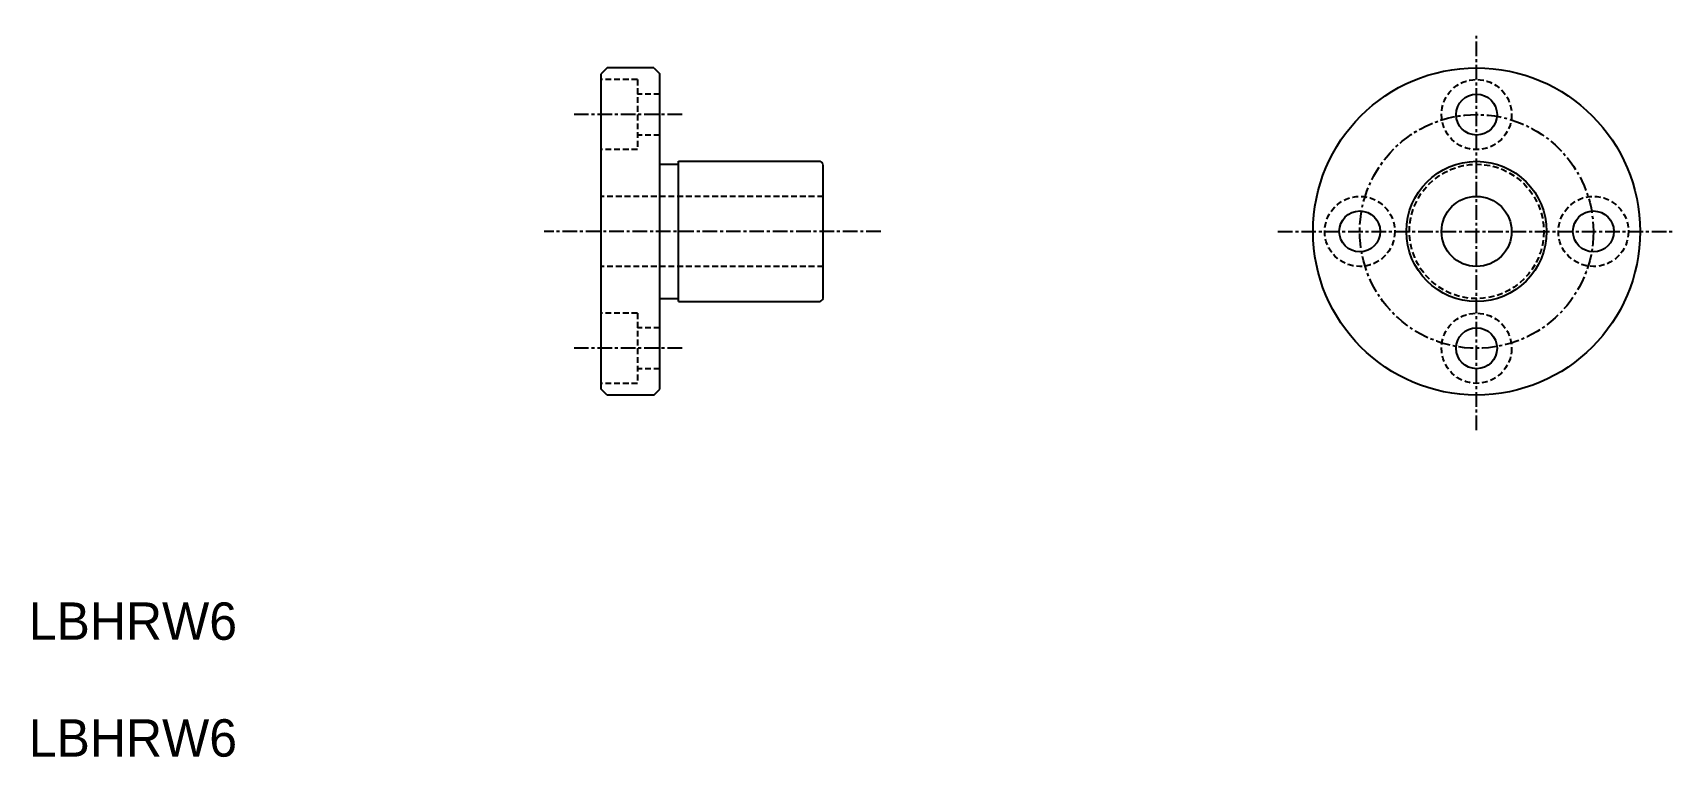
# Model space of a CAD drawing. Extents: x 322 to 463, y 140 to 202.
import ezdxf

# ---------------------------------------------------------------- set-up
doc = ezdxf.new("R2010")
doc.units = 0
doc.linetypes.add('CENTER', pattern=[2, 1.25, -0.25, 0.25, -0.25])
doc.linetypes.add('DASHED', pattern=[0.75, 0.5, -0.25])
doc.layers.get('0').update_dxf_attribs({"linetype": 'CONTINUOUS'})
doc.layers.add('CENTER', color=1, linetype='CENTER')

msp = doc.modelspace()

# ---------------------------------------------------------------- linework, layer by layer
at = {"color": 7, "linetype": 'CONTINUOUS'}
for p, q in [((371.27, 199.23), (370.77, 198.73)), ((370.77, 171.73), (370.77, 198.73)), ((375.27, 199.23), (371.27, 199.23)), ((375.27, 199.23), (375.77, 198.73)), ((375.77, 171.73), (375.77, 198.73)), ((377.37, 191.23), (389.52, 191.23)), ((377.37, 179.23), (377.37, 191.23)), ((378.9, 191.23), (378.9, 191.23)), ((375.77, 190.98), (377.37, 190.98)), ((389.77, 179.48), (389.77, 190.97)), ((375.77, 179.48), (377.37, 179.48)), ((377.37, 179.23), (389.52, 179.23)), ((378.9, 179.23), (378.9, 179.23)), ((382.02, 179.23), (382.02, 179.23)), ((371.27, 171.23), (370.77, 171.73)), ((375.27, 171.23), (375.77, 171.73)), ((375.27, 171.23), (371.27, 171.23))]:
    msp.add_line(p, q, dxfattribs=at)
at = {"color": 3, "linetype": 'DASHED'}
for p, q in [((373.87, 198.23), (370.77, 198.23)), ((373.87, 198.23), (373.87, 192.23)), ((375.77, 196.98), (373.87, 196.98)), ((375.77, 193.48), (373.87, 193.48)), ((373.87, 192.23), (370.77, 192.23)), ((389.77, 188.23), (370.77, 188.23)), ((389.77, 182.23), (370.77, 182.23)), ((373.87, 178.23), (370.77, 178.23)), ((373.87, 178.23), (373.87, 172.23)), ((375.77, 176.98), (373.87, 176.98)), ((375.77, 173.48), (373.87, 173.48)), ((373.87, 172.23), (370.77, 172.23))]:
    msp.add_line(p, q, dxfattribs=at)
at = {"color": 7, "linetype": 'CONTINUOUS'}
for centre, radius in [((445.7, 185.23), 14), ((445.7, 195.23), 1.75), ((445.7, 185.23), 6), ((445.7, 185.23), 3), ((435.7, 185.23), 1.75), ((455.7, 185.23), 1.75), ((445.7, 175.23), 1.75)]:
    msp.add_circle(centre, radius, dxfattribs=at)
at = {"color": 3, "linetype": 'DASHED'}
for centre, radius in [((445.7, 195.23), 3), ((445.7, 185.23), 5.75), ((435.7, 185.23), 3), ((455.7, 185.23), 3), ((445.7, 175.23), 3)]:
    msp.add_circle(centre, radius, dxfattribs=at)
at = {"color": 7, "linetype": 'CONTINUOUS'}
for centre, start, end in [((389.02, 190.48), 33.5573, 56.4427), ((389.02, 179.98), 303.5573, 326.4427)]:
    msp.add_arc(centre, 0.9, start, end, dxfattribs=at)
at = {"layer": 'CENTER', "color": 1, "linetype": 'CENTER'}
for p, q in [((445.7, 168.23), (445.7, 202.23)), ((377.69, 195.23), (368.42, 195.23)), ((394.7, 185.23), (365.87, 185.23)), ((428.7, 185.23), (462.7, 185.23)), ((377.69, 175.23), (368.42, 175.23)), ((377.69, 175.23), (368.42, 175.23))]:
    msp.add_line(p, q, dxfattribs=at)
msp.add_circle((445.7, 185.23), 10, dxfattribs=at)

# ---------------------------------------------------------------- texts
at = {"color": 7, "linetype": 'CONTINUOUS'}
for p in [(321.76, 150.28), (321.76, 140.28)]:
    msp.add_text('LBHRW6', height=3.2, dxfattribs=at).set_placement(p)

doc.saveas('drawing.dxf')
